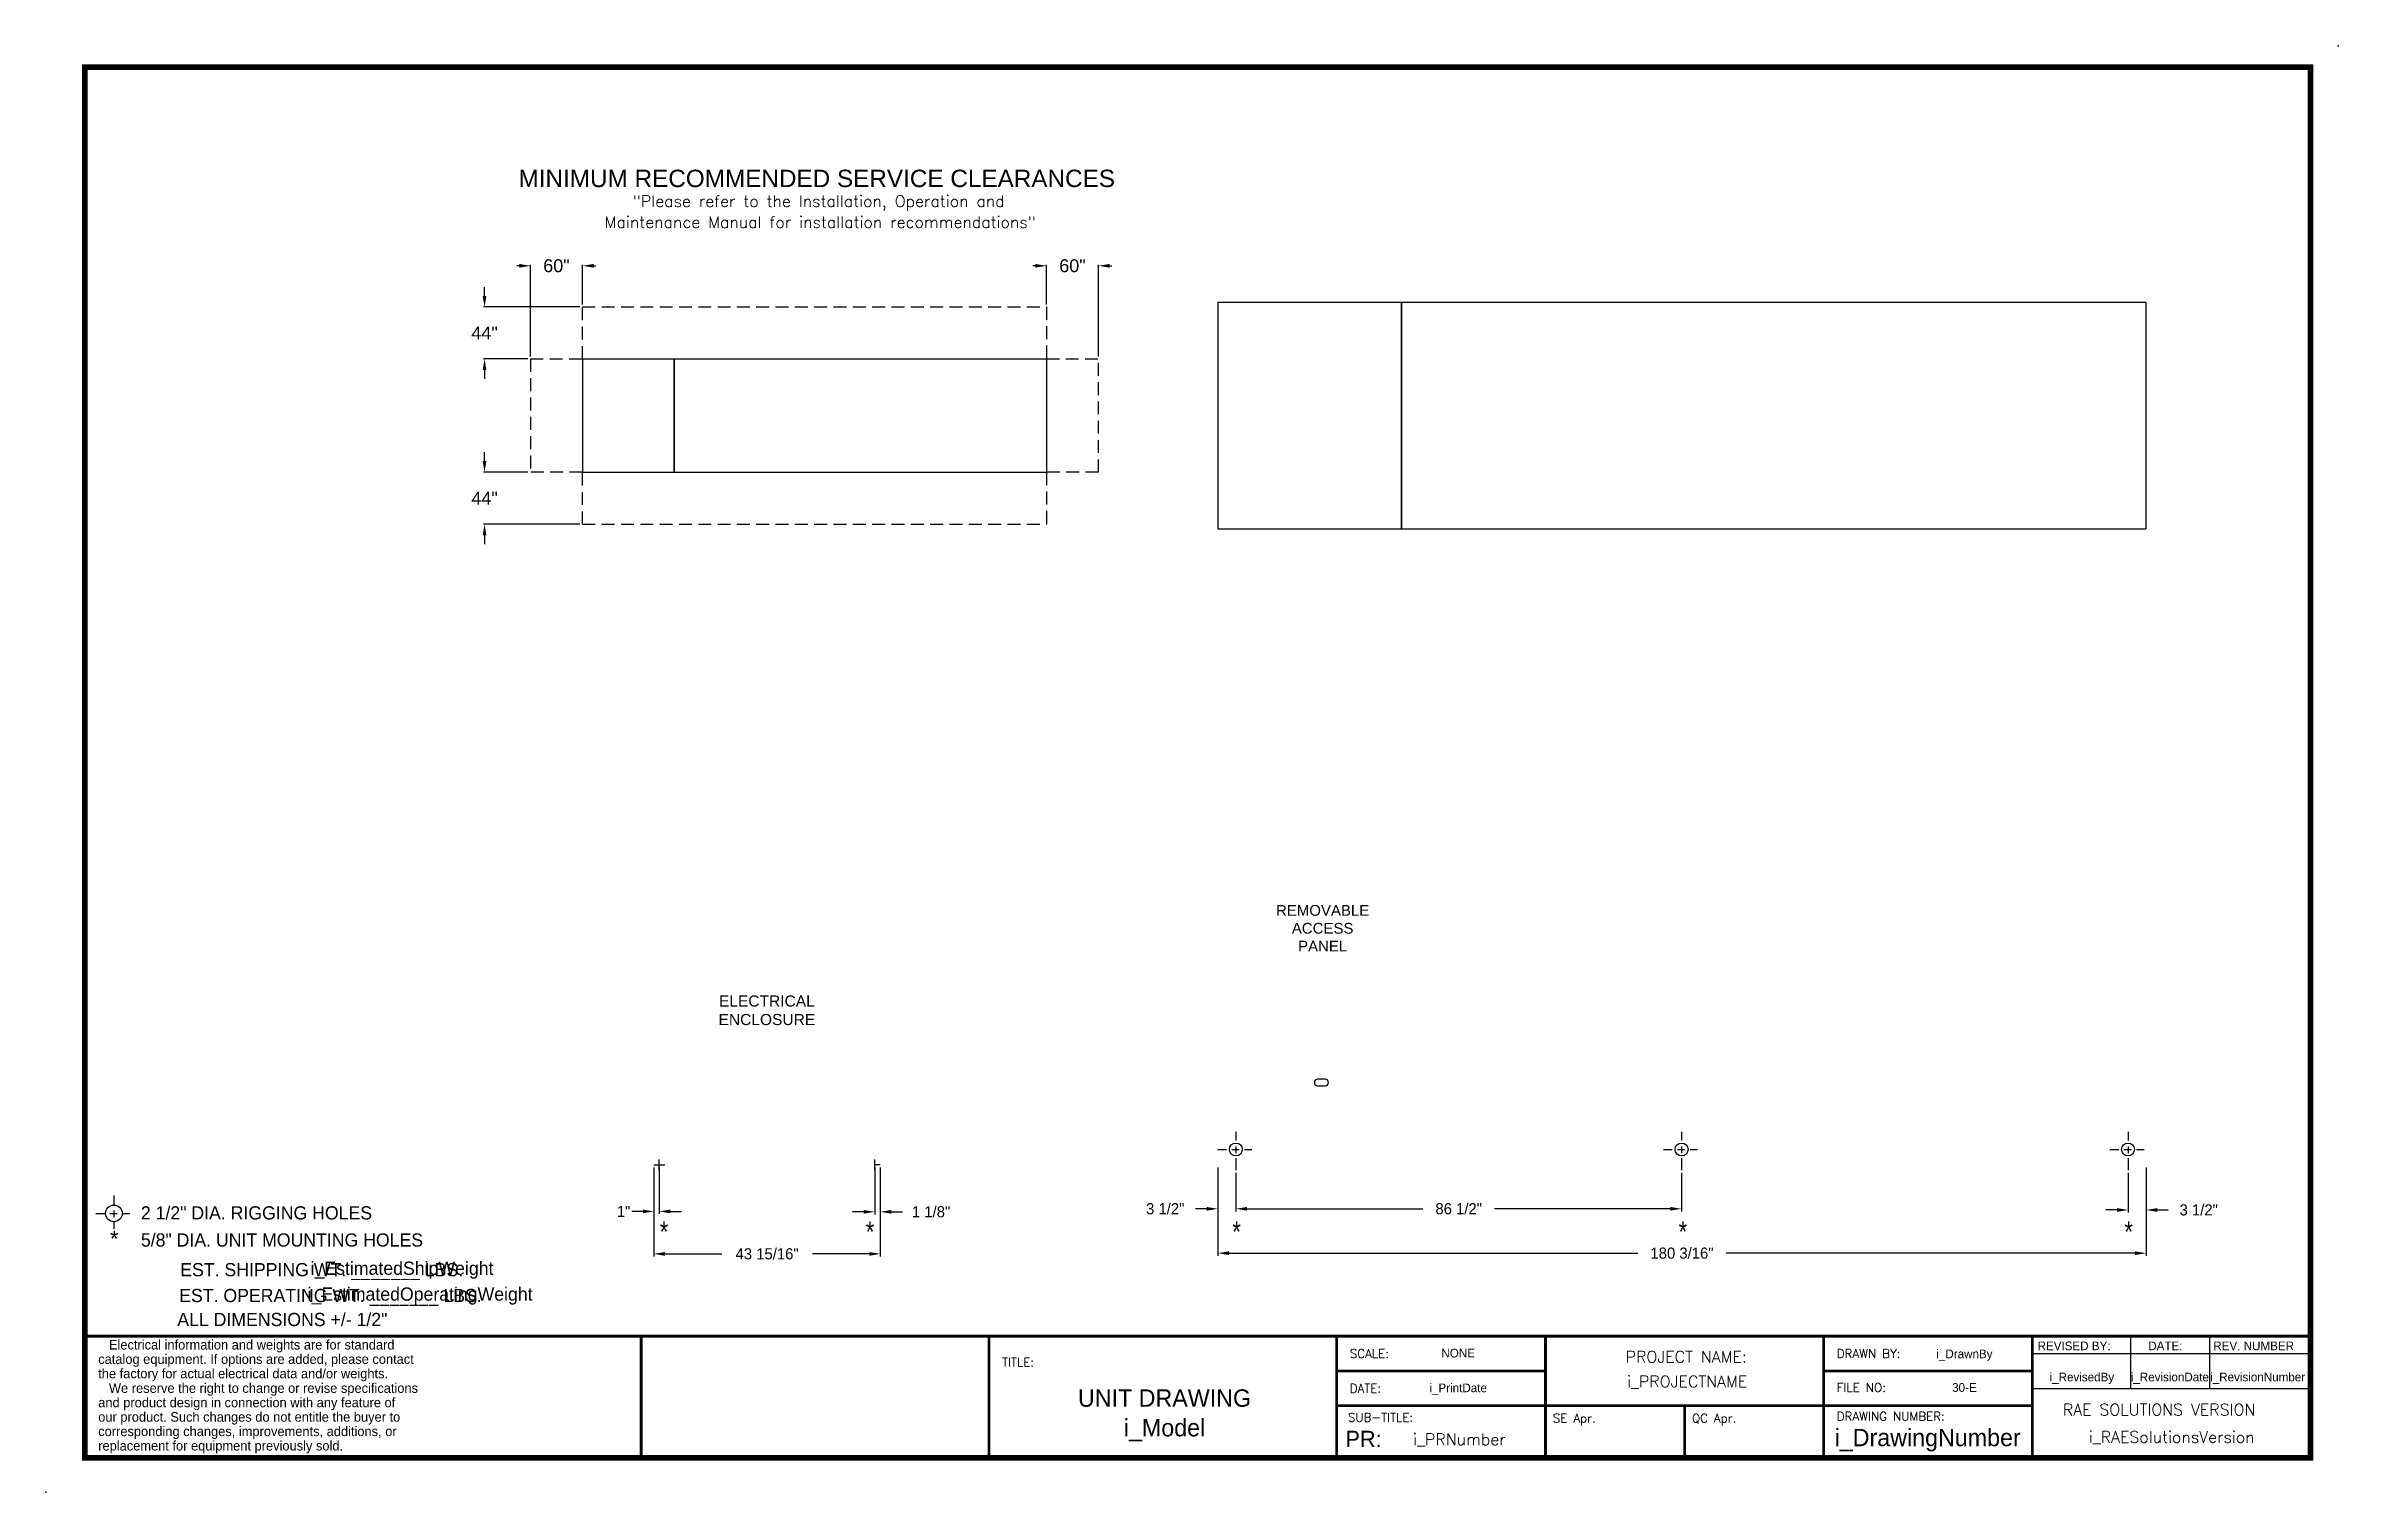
# Model space of a CAD drawing. Extents: x -17 to 428, y -12 to 269.
import ezdxf
from ezdxf.enums import TextEntityAlignment as Align

# ---------------------------------------------------------------- set-up
doc = ezdxf.new("R2010")
doc.units = 0
doc.header["$MEASUREMENT"] = 0
doc.linetypes.add('DASHED', pattern=[0.75, 0.5, -0.25])
doc.layers.get('0').update_dxf_attribs({"color": 1, "linetype": 'CONTINUOUS'})
doc.styles.add('dimentions', font='ARIAL.TTF')
doc.styles.add('SIMPLEX', font='SIMPLEX')
doc.styles.add('SLDTEXTSTYLE0', font='ARIAL.TTF', dxfattribs={"width": 0.75})
doc.dimstyles.get("Standard").update_dxf_attribs({"dimtxt": 2.158, "dimasz": 2.158, "dimexe": 0.5, "dimexo": 0.5, "dimgap": 0.5, "dimtad": 0, "dimtih": 1, "dimtoh": 1, "dimdec": 4, "dimzin": 0, "dimdsep": 46, "dimlunit": 5, "dimtxsty": 'STANDARD', "dimcen": 0.09, "dimadec": 0, "dimazin": 0, "dimtfac": 1, "dimtdec": 4, "dimtofl": 0, "dimtmove": 0, "dimatfit": 3, "dimfxl": 1, "dimfrac": 2, "dimtolj": 1, "dimtzin": 0, "dimarcsym": 0})

# ---------------------------------------------------------------- blocks, each defined once
blk = doc.blocks.new('*D15')
at = {"color": 0, "lineweight": -2}
for p, q in [((100.8, 51.37), (100.8, 34.1)), ((144.74, 51.37), (144.74, 34.1)), ((102.96, 34.6), (114, 34.6)), ((142.58, 34.6), (131.55, 34.6))]:
    blk.add_line(p, q, dxfattribs=at)
at = {"color": 0}
for points in [[(102.96, 34.96), (102.96, 34.24), (100.8, 34.6)], [(142.58, 34.96), (142.58, 34.24), (144.74, 34.6)]]:
    blk.add_solid(points, dxfattribs=at)
at = {"color": 0, "insert": (122.77, 34.6), "char_height": 2.158, "attachment_point": 5}
blk.add_mtext('\\A1;43 15/16"', dxfattribs=at)
blk = doc.blocks.new('*D16')
at = {"color": 0, "lineweight": -2}
for p, q in [((100.8, 51.37), (100.8, 42.35)), ((101.82, 51.44), (101.82, 42.35)), ((98.65, 42.85), (96.49, 42.85)), ((103.98, 42.85), (106.14, 42.85))]:
    blk.add_line(p, q, dxfattribs=at)
at = {"color": 0}
for points in [[(98.65, 43.21), (98.65, 42.49), (100.8, 42.85)], [(103.98, 43.21), (103.98, 42.49), (101.82, 42.85)]]:
    blk.add_solid(points, dxfattribs=at)
at = {"color": 0, "insert": (94.91, 42.85), "char_height": 2.158, "attachment_point": 5}
blk.add_mtext('\\A1;1"', dxfattribs=at)
blk = doc.blocks.new('*D17')
at = {"color": 0, "lineweight": -2}
for p, q in [((143.65, 51.37), (143.65, 42.27)), ((144.74, 51.37), (144.74, 42.27)), ((141.49, 42.77), (139.33, 42.77)), ((146.9, 42.77), (149.06, 42.77))]:
    blk.add_line(p, q, dxfattribs=at)
at = {"color": 0}
for points in [[(141.49, 43.13), (141.49, 42.41), (143.65, 42.77)], [(146.9, 43.13), (146.9, 42.41), (144.74, 42.77)]]:
    blk.add_solid(points, dxfattribs=at)
at = {"color": 0, "insert": (154.59, 42.77), "char_height": 2.158, "attachment_point": 5}
blk.add_mtext('\\A1;1 1/8"', dxfattribs=at)
blk = doc.blocks.new('*D18')
at = {"color": 0, "lineweight": -2}
for p, q in [((210.25, 51.37), (210.25, 34.24)), ((390.41, 51.37), (390.41, 34.24)), ((212.41, 34.74), (291.74, 34.74)), ((388.25, 34.74), (308.92, 34.74))]:
    blk.add_line(p, q, dxfattribs=at)
at = {"color": 0}
for points in [[(212.41, 35.1), (212.41, 34.38), (210.25, 34.74)], [(388.25, 35.1), (388.25, 34.38), (390.41, 34.74)]]:
    blk.add_solid(points, dxfattribs=at)
at = {"color": 0, "insert": (300.33, 34.74), "char_height": 2.158, "attachment_point": 5}
blk.add_mtext('\\A1;180 3/16"', dxfattribs=at)
blk = doc.blocks.new('*D19')
at = {"color": 0, "lineweight": -2}
for p, q in [((210.25, 51.37), (210.25, 42.86)), ((213.75, 50.37), (213.75, 42.86)), ((208.09, 43.36), (205.93, 43.36)), ((215.91, 43.36), (218.07, 43.36))]:
    blk.add_line(p, q, dxfattribs=at)
at = {"color": 0}
for points in [[(208.09, 43.72), (208.09, 43), (210.25, 43.36)], [(215.91, 43.72), (215.91, 43), (213.75, 43.36)]]:
    blk.add_solid(points, dxfattribs=at)
at = {"color": 0, "insert": (200.04, 43.36), "char_height": 2.158, "attachment_point": 5}
blk.add_mtext('\\A1;3 1/2"', dxfattribs=at)
blk = doc.blocks.new('*D20')
at = {"color": 0, "lineweight": -2}
for p, q in [((213.75, 50.37), (213.75, 42.86)), ((300.25, 50.37), (300.25, 42.86)), ((215.91, 43.36), (250.03, 43.36)), ((298.09, 43.36), (263.97, 43.36))]:
    blk.add_line(p, q, dxfattribs=at)
at = {"color": 0}
for points in [[(215.91, 43.72), (215.91, 43), (213.75, 43.36)], [(298.09, 43.72), (298.09, 43), (300.25, 43.36)]]:
    blk.add_solid(points, dxfattribs=at)
at = {"color": 0, "insert": (257, 43.36), "char_height": 2.158, "attachment_point": 5}
blk.add_mtext('\\A1;86 1/2"', dxfattribs=at)
blk = doc.blocks.new('*D21')
at = {"color": 0, "lineweight": -2}
for p, q in [((386.91, 50.37), (386.91, 42.63)), ((390.41, 51.37), (390.41, 42.63)), ((384.75, 43.13), (382.59, 43.13)), ((392.56, 43.13), (394.72, 43.13))]:
    blk.add_line(p, q, dxfattribs=at)
at = {"color": 0}
for points in [[(384.75, 43.49), (384.75, 42.77), (386.91, 43.13)], [(392.56, 43.49), (392.56, 42.77), (390.41, 43.13)]]:
    blk.add_solid(points, dxfattribs=at)
at = {"color": 0, "insert": (400.62, 43.13), "char_height": 2.158, "attachment_point": 5}
blk.add_mtext('\\A1;3 1/2"', dxfattribs=at)

msp = doc.modelspace()

# ---------------------------------------------------------------- linework, layer by layer
at = {"color": 1, "lineweight": 30}
for p, q in [((74.67626, 226.44997), (74.2178, 226.44997)), ((76.83426, 208.86473), (76.83426, 226.62997)), ((86.92285, 218.95332), (86.92285, 226.62997)), ((86.92285, 218.95332), (86.92285, 226.62997)), ((89.08085, 226.44997), (89.53931, 226.44997)), ((174.82735, 226.44997), (174.36889, 226.44997)), ((176.98535, 218.95332), (176.98535, 226.62997)), ((176.98535, 218.95332), (176.98535, 226.62997)), ((187.07393, 208.86473), (187.07393, 226.62997)), ((189.23193, 226.44997), (189.69039, 226.44997)), ((86.42285, 218.45332), (67.75007, 218.45332)), ((67.93007, 220.61132), (67.93007, 222.32861)), ((76.33426, 208.36473), (67.75007, 208.36473)), ((76.33426, 208.36473), (67.75007, 208.36473)), ((67.93007, 206.20673), (67.93007, 204.48944)), ((67.93007, 188.52273), (67.93007, 190.24002)), ((76.33426, 186.36473), (67.75007, 186.36473)), ((76.33426, 186.36473), (67.75007, 186.36473)), ((86.42285, 176.27614), (67.75007, 176.27614)), ((67.93007, 174.11814), (67.93007, 172.40085)), ((231.10935, 68.49978), (229.60935, 68.49978)), ((229.60935, 67.24978), (231.10935, 67.24978))]:
    msp.add_line(p, q, dxfattribs=at)
at = {"color": 1, "linetype": 'DASHED', "lineweight": 30, "ltscale": 5}
for p, q in [((86.92285, 218.45332), (176.98535, 218.45332)), ((86.92285, 208.36473), (86.92285, 218.45332)), ((176.98535, 218.45332), (176.98535, 208.36473)), ((76.83426, 208.36473), (86.92285, 208.36473)), ((76.83426, 208.36473), (76.83426, 186.36473)), ((176.98535, 208.36473), (187.07393, 208.36473)), ((187.07393, 186.36473), (187.07393, 208.36473)), ((86.92285, 186.36473), (76.83426, 186.36473)), ((86.92285, 176.27614), (86.92285, 186.36473)), ((187.07393, 186.36473), (176.98535, 186.36473)), ((176.98535, 186.36473), (176.98535, 176.27614)), ((86.92285, 176.27614), (176.98535, 176.27614))]:
    msp.add_line(p, q, dxfattribs=at)
at = {"color": 1, "lineweight": 30, "ltscale": 5}
for p, q in [((210.24998, 219.36473), (390.37498, 219.36473)), ((210.24998, 219.36473), (210.24998, 175.36473)), ((245.87498, 219.36473), (245.87498, 175.36473)), ((245.87498, 175.36473), (245.87498, 219.36473)), ((390.37498, 219.36473), (390.37498, 175.36473)), ((86.92285, 208.36473), (176.98535, 208.36473)), ((86.92285, 208.36473), (86.92285, 186.36473)), ((104.73535, 186.36473), (104.73535, 208.36473)), ((104.73535, 208.36473), (104.73535, 186.36473)), ((104.73535, 186.36473), (104.73535, 208.36473)), ((104.73535, 208.36473), (104.73535, 186.36473)), ((176.98535, 208.36473), (176.98535, 186.36473)), ((176.98535, 208.36473), (176.98535, 186.36473)), ((86.92285, 186.36473), (176.98535, 186.36473)), ((210.24998, 175.36473), (390.37498, 175.36473)), ((100.80441, 51.87478), (101.89816, 51.87478)), ((101.82348, 50.93728), (101.82348, 52.93728)), ((101.89816, 51.87478), (102.89816, 51.87478)), ((144.74191, 51.87478), (143.64816, 51.87478)), ((143.6916, 50.93728), (143.6916, 52.93728))]:
    msp.add_line(p, q, dxfattribs=at)
for p, q in [((210.24998, 219.36473), (245.87498, 219.36473)), ((213.74998, 52.87478), (213.74998, 50.87478)), ((300.24998, 52.87478), (300.24998, 50.87478)), ((386.90623, 52.87478), (386.90623, 50.87478))]:
    msp.add_line(p, q)
at = {"lineweight": 30}
for p, q in [((213.74998, 58.3244), (213.74998, 56.62203)), ((300.24998, 58.3244), (300.24998, 56.62203)), ((386.90623, 58.3244), (386.90623, 56.62203)), ((210.22294, 54.87478), (211.9494, 54.87478)), ((212.94547, 54.87478), (214.40125, 54.87478)), ((213.74998, 55.42654), (213.74998, 54.1391)), ((215.39731, 54.87478), (216.87231, 54.87478)), ((296.72294, 54.87478), (298.4494, 54.87478)), ((299.44547, 54.87478), (300.90125, 54.87478)), ((300.24998, 55.42654), (300.24998, 54.1391)), ((301.89731, 54.87478), (303.37231, 54.87478)), ((383.37919, 54.87478), (385.10565, 54.87478)), ((386.10172, 54.87478), (387.5575, 54.87478)), ((386.90623, 55.42654), (386.90623, 54.1391)), ((388.55356, 54.87478), (390.02856, 54.87478)), ((213.74998, 53.2195), (213.74998, 51.87697)), ((300.24998, 53.2195), (300.24998, 51.87697)), ((386.90623, 53.2195), (386.90623, 51.87697)), ((-4.0151, 45.91434), (-4.0151, 44.21197)), ((-7.54214, 42.46473), (-5.81567, 42.46473)), ((-4.81961, 42.46473), (-3.36383, 42.46473)), ((-4.0151, 43.01649), (-4.0151, 41.72905)), ((-4.0151, 40.80945), (-4.0151, 39.46692)), ((-2.36777, 42.46473), (-0.89276, 42.46473)), ((98.33155, -5), (98.33155, 18.625)), ((165.83155, -5), (165.83155, 18.625)), ((233.33155, 18.625), (368.33155, 18.625)), ((233.33155, -5), (233.33155, 18.625)), ((273.83155, 18.625), (273.83155, -5)), ((327.83155, 18.625), (327.83155, 5.125)), ((368.33155, 18.625), (368.33155, -5)), ((368.33155, 18.625), (422.33155, 18.625)), ((368.33155, 18.625), (368.33155, 15.25)), ((387.38501, 18.625), (387.38501, 8.5)), ((402.72963, 18.625), (402.72963, 8.5)), ((368.33155, 15.25), (422.33155, 15.25)), ((273.83155, 11.875), (233.33155, 11.875)), ((327.83155, 11.875), (368.33155, 11.875)), ((327.83155, 5.125), (327.83155, 11.875)), ((368.33155, 5.125), (233.33155, 5.125)), ((300.83155, 5.125), (300.83155, -5)), ((327.83155, 5.125), (327.83155, -5)), ((368.33155, 8.5), (422.33155, 8.5))]:
    msp.add_line(p, q, dxfattribs=at)
at = {"const_width": 1.08}
msp.add_lwpolyline([(-9.66845, -5), (422.33155, -5), (422.33155, 265), (-9.66845, 265), (-9.66845, -5)], dxfattribs=at)
at = {"lineweight": 30, "const_width": 0.54}
for points in [[(98.97001, 18.625), (-9.66845, 18.625)], [(422.33155, 18.625), (98.33155, 18.625), (98.33155, -5)], [(165.83155, 18.625), (165.83155, -5)], [(233.33155, 18.625), (233.33155, -5)], [(273.83155, 18.625), (273.83155, -5)], [(327.83155, 18.625), (327.83155, -5)], [(368.33155, -5), (368.33155, 18.625), (422.33155, 18.625)], [(273.83155, 11.875), (233.33155, 11.875)], [(368.33155, 11.875), (327.83155, 11.875), (327.83155, -5)], [(368.33155, 5.125), (233.33155, 5.125)], [(300.83155, 5.125), (300.83155, -5)]]:
    msp.add_lwpolyline(points, dxfattribs=at)
at = {"color": 1, "lineweight": 30, "ltscale": 5}
for centre in [(213.74998, 54.87478), (300.24998, 54.87478), (386.90623, 54.87478)]:
    msp.add_circle(centre, 1.25, dxfattribs=at)
at = {"color": 1, "lineweight": 30}
for centre in [(213.74998, 54.87478), (300.24998, 54.87478), (386.90623, 54.87478)]:
    msp.add_circle(centre, 1.25, dxfattribs=at)
at = {"lineweight": 30}
msp.add_circle((-4.0151, 42.46473), 1.61883, dxfattribs=at)
at = {"color": 1, "lineweight": 30}
for centre, start, end in [((229.60935, 67.87478), 90, 270), ((231.10935, 67.87478), 270, 90), ((231.10935, 67.87478), 270, 90)]:
    msp.add_arc(centre, 0.625, start, end, dxfattribs=at)
for p in [(427.68497, 269.15922), (368.33155, -5), (-17.21928, -11.65952)]:
    msp.add_point(p)
for points in [[(74.67626, 226.80964), (74.67626, 226.09031), (76.83426, 226.44997)], [(89.08085, 226.80964), (89.08085, 226.09031), (86.92285, 226.44997)], [(174.82735, 226.80964), (174.82735, 226.09031), (176.98535, 226.44997)], [(189.23193, 226.80964), (189.23193, 226.09031), (187.07393, 226.44997)], [(67.5704, 220.61132), (68.28973, 220.61132), (67.93007, 218.45332)], [(67.5704, 206.20673), (68.28973, 206.20673), (67.93007, 208.36473)], [(67.5704, 188.52273), (68.28973, 188.52273), (67.93007, 186.36473)], [(67.5704, 174.11814), (68.28973, 174.11814), (67.93007, 176.27614)]]:
    msp.add_solid(points, dxfattribs=at)

# ---------------------------------------------------------------- texts
at = {"lineweight": 30}
for s, height, style, p in [('MINIMUM RECOMMENDED SERVICE CLEARANCES', 3.375, 'dimentions', (74.51792, 241.73267)), ('TITLE:', 1.6875, 'SIMPLEX', (168.3628, 12.71875)), ('SCALE:', 1.6875, 'SIMPLEX', (235.8628, 14.40625)), ('DRAWN BY:', 1.6875, 'SIMPLEX', (330.3628, 14.40625)), ('DATE:', 1.6875, 'SIMPLEX', (235.8628, 7.65625)), ('FILE NO:', 1.6875, 'SIMPLEX', (330.3628, 7.8194)), ('RAE SOLUTIONS VERSION', 2.241, 'SIMPLEX', (374.24775, 3.2451)), ('SUB-TITLE:', 1.6875, 'SIMPLEX', (235.49714, 2.0198)), ('SE Apr.', 1.6875, 'SIMPLEX', (275.26638, 1.86297)), ('QC Apr.', 1.6875, 'SIMPLEX', (302.26638, 1.86297)), ('DRAWING NUMBER:', 1.6875, 'SIMPLEX', (330.3628, 2.2247))]:
    msp.add_text(s, height=height, dxfattribs=dict(at, style=style)).set_placement(p)
at = {"lineweight": 30, "style": 'SIMPLEX'}
for s, p in [('Maintenance Manual for installation recommendations"', (133.06992, 233.81044)), ('"Please refer to the Installation, Operation and', (132.80262, 237.87242)), ('PROJECT NAME:', (301.17051, 13.5064)), ('i_PROJECTNAME', (301.34091, 8.70973)), ('i_RAESolutionsVersion', (395.38726, -2.07973)), ('i_PRNumber', (257.13063, -2.51374))]:
    msp.add_text(s, height=2.241, dxfattribs=at).set_placement(p, align=Align.CENTER)
at = {"lineweight": 30}
for s, height, p in [('2 1/2" DIA. RIGGING HOLES', 2.565, (1.22748, 41.28285)), ('5/8" DIA. UNIT MOUNTING HOLES', 2.565, (1.22748, 36.02166)), ('   Electrical information and weights are for standard', 1.8641137, (-7.05494, 16.03875)), ('catalog equipment. If options are added, please contact', 1.8641137, (-7.05494, 13.24258)), ('REVISED BY:', 1.6875, (369.34448, 15.90456)), ('DATE:', 1.6875, (390.83362, 15.90456)), ('REV. NUMBER', 1.6875, (403.45298, 15.90456)), ('the factory for actual electrical data and/or weights.', 1.8641137, (-7.05494, 10.44641)), ('   We reserve the right to change or revise specifications', 1.8641137, (-7.05494, 7.61498)), ('and product design in connection with any feature of', 1.8641137, (-7.05494, 4.81881)), ('our product. Such changes do not entitle the buyer to', 1.8641137, (-7.05494, 2.02264)), ('corresponding changes, improvements, additions, or ', 1.8641137, (-7.05494, -0.77353)), ('replacement for equipment previously sold.', 1.8641137, (-7.05494, -3.5697))]:
    msp.add_text(s, height=height, dxfattribs=at).set_placement(p)
for s, height, p in [('*', 3.15671, (-3.94848, 35.97724)), ('EST. SHIPPING WT. _______ LBS.', 2.565, (36.31867, 30.25764)), ('i_EstimatedShipWeight', 2.5679437, (51.90887, 30.53784)), ('EST. OPERATING WT. _______ LBS.', 2.565, (38.02186, 25.24033)), ('i_EstimatedOperatingWeight', 2.565, (55.41859, 25.52053)), ('ALL DIMENSIONS +/- 1/2"', 2.565, (28.68206, 20.5853)), ('NONE', 1.6875, (256.89393, 14.49541)), ('i_DrawnBy', 1.6875, (355.14839, 14.35065)), ('i_PrintDate', 1.6875, (256.89393, 7.74541)), ('30-E', 1.6875, (355.14839, 7.82171)), ('i_RevisedBy', 1.6875, (377.94441, 9.85369)), ('i_RevisionDate', 1.6875, (395.01845, 9.85369)), ('i_RevisionNumber', 1.6875, (412.05968, 9.85369)), ('UNIT DRAWING', 3.375, (199.9005, 4.92693)), ('i_Model', 3.375, (199.9005, -0.82525)), ('i_DrawingNumber', 3.375, (348.01989, -2.74184))]:
    msp.add_text(s, height=height, dxfattribs=at).set_placement(p, align=Align.CENTER)
msp.add_text('PR:', height=3.164062, dxfattribs=at).set_placement((242.05761, -2.90366), align=Align.RIGHT)
at = {"color": 1, "lineweight": 30}
for s, insert, char_height, attachment_point, style in [('\\A1;60"', (81.87855, 226.44997), 2.5, 5, 'dimentions'), ('\\A1;60"', (182.02964, 226.44997), 2.5, 5, 'dimentions'), ('\\A1;44"', (67.93007, 213.40902), 2.5, 5, 'dimentions'), ('\\A1;44"', (67.93007, 181.32044), 2.5, 5, 'dimentions'), ('\\pi-4.45764,l4.45764,t4.45764;REMOVABLE\\PACCESS\\PPANEL', (230.58756, 97.82944), 2.08164, 5, 'dimentions'), ('ELECTRICAL\\PENCLOSURE', (122.72266, 81.89193), 2.158, 5, 'dimentions'), ('*', (101.94044, 40.9285), 4.05156, 1, 'SLDTEXTSTYLE0'), ('*', (213.06671, 40.9285), 4.05156, 1, 'SLDTEXTSTYLE0'), ('*', (299.69097, 40.9285), 4.05156, 1, 'SLDTEXTSTYLE0')]:
    msp.add_mtext(s, dxfattribs=dict(at, insert=insert, char_height=char_height, attachment_point=attachment_point, style=style))
at = {"color": 1, "lineweight": 30, "extrusion": (0, 0, -1), "char_height": 4.05156, "attachment_point": 1, "text_direction": (-1, 0, 0), "style": 'SLDTEXTSTYLE0'}
for insert in [(143.57464, 40.9285), (387.84606, 40.9285)]:
    msp.add_mtext('*', dxfattribs=dict(at, insert=insert))

# ---------------------------------------------------------------- dimensions: what is measured, and where the dimension line sits
for base, p1, p2, picture, middle in [((100.80441, 42.84777), (101.82348, 51.93728), (100.80441, 51.87478), '*D16', (94.90941, 42.84777)), ((144.74191, 34.60389), (100.80441, 51.87478), (144.74191, 51.87478), '*D15', (122.77316, 34.60389)), ((144.7419149044, 42.7730911045), (143.6481649044, 51.8747845211), (144.7419149044, 51.8747845211), '*D17', (154.5932482377, 42.7730911045)), ((210.24998, 43.3607), (213.74998, 50.87478), (210.24998, 51.87478), '*D19', (200.03898, 43.3607)), ((390.4062275958, 34.7381600279), (210.2499775958, 51.8747845211), (390.4062275958, 51.8747845211), '*D18', (300.3281025958, 34.7381600279)), ((300.24998, 43.3607), (213.74998, 50.87478), (300.24998, 50.87478), '*D20', (256.99998, 43.3607)), ((390.40623, 43.12563), (386.90623, 50.87478), (390.40623, 51.87478), '*D21', (400.61723, 43.12563))]:
    dim = msp.add_linear_dim(base=base, p1=p1, p2=p2, dimstyle='Standard', override={"dimpost": '"'})
    dim.commit()
    dim.dimension.update_dxf_attribs({"geometry": picture, "text_midpoint": middle})

doc.saveas('drawing.dxf')
